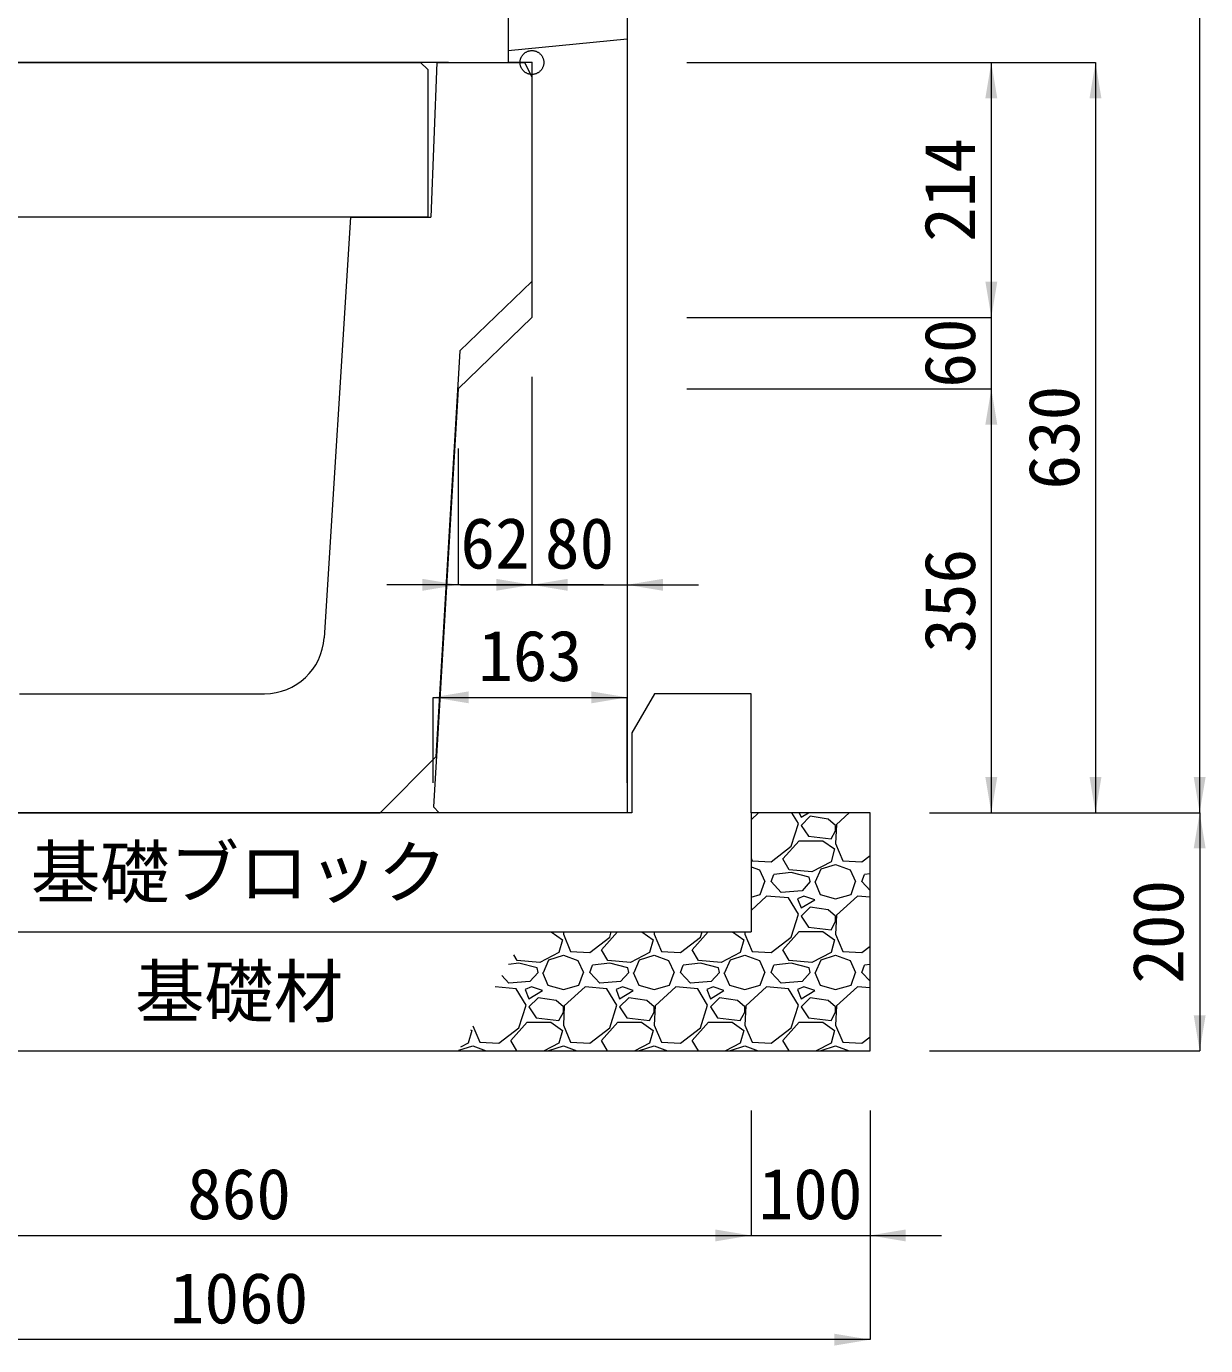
# Model space of a CAD drawing. Units: millimetres at full size, sheet at 1:40. Extents: x 206103 to 244503, y 883348 to 903496.
# Drawn here: x 239192 to 240182, y 890605 to 891713 of the extents above; entities that cross this region are included whole.
import ezdxf
from ezdxf.enums import TextEntityAlignment as Align

# ---------------------------------------------------------------- set-up
doc = ezdxf.new("R2010")
doc.units = ezdxf.units.MM
doc.header["$LTSCALE"] = 40
doc.header["$PDMODE"] = 32
doc.header["$PDSIZE"] = 20
doc.linetypes.add('DASHED', pattern=[7.5, 6, -1.5])
doc.linetypes.add('USER1', pattern=[28.575, 19.05, -3.175, 3.175, -3.175])
for name, color, linetype, lineweight in [('パネックスKUR', 2, 'Continuous', 20), ('基礎ブロック', 2, 'Continuous', 13), ('基礎材', 7, 'Continuous', 15), ('寸法線', 7, 'Continuous', 13), ('本体', 2, 'Continuous', 13), ('補助線', 8, 'USER1', 13), ('ﾊｯﾁﾝｸﾞ', 7, 'Continuous', 5)]:
    doc.layers.add(name, color=color, linetype=linetype, lineweight=lineweight)
doc.layers.add('文字', color=7, linetype='Continuous')
doc.styles.add('ＭＳ ゴシック', font='')
doc.styles.get('ＭＳ ゴシック').set_extended_font_data('MS Gothic')

# ---------------------------------------------------------------- blocks, each defined once
blk = doc.blocks.new('filled_arrow')
at = {"color": 0, "linetype": 'Continuous', "lineweight": -2}
blk.add_solid([(7.5, 1.25), (0, 0), (7.5, -1.25)], dxfattribs=at)

msp = doc.modelspace()

# ---------------------------------------------------------------- linework, layer by layer
at = {"layer": 'パネックスKUR'}
for p, q in [((239596.53, 892477.33), (239596.53, 891682.33)), ((239696.53, 892482.33), (239696.53, 891052.33)), ((239616.53, 891682.33), (239596.53, 891682.33)), ((239616.53, 891682.33), (239616.53, 891468.33)), ((239616.53, 891468.33), (239554.53, 891408.33)), ((239554.53, 891408.33), (239533.82, 891057.32)), ((239538.53, 891052.33), (239533.82, 891057.32)), ((239696.53, 891052.33), (239538.53, 891052.33))]:
    msp.add_line(p, q, dxfattribs=at)
at = {"layer": 'パネックスKUR', "linetype": 'DASHED', "lineweight": 9}
msp.add_line((239596.53, 891692.33), (239696.53, 891702.33), dxfattribs=at)
at = {"layer": '基礎ブロック', "lineweight": 20}
for p, q in [((239719.53, 891152.33), (239700.53, 891119.33)), ((239800.53, 891152.33), (239719.53, 891152.33)), ((239800.53, 891052.33), (239800.53, 891152.33)), ((239700.53, 891119.33), (239700.53, 891052.33)), ((239700.53, 891052.33), (239040.53, 891052.33)), ((239800.53, 891052.33), (239800.53, 890952.33)), ((238940.53, 890952.33), (239800.53, 890952.33))]:
    msp.add_line(p, q, dxfattribs=at)
at = {"layer": '基礎材', "lineweight": 13}
msp.add_line((239900.53, 891052.33), (239800.53, 891052.33), dxfattribs=at)
at = {"layer": '基礎材'}
for p, q in [((239900.53, 890852.33), (239900.53, 891052.33)), ((238840.53, 890852.33), (239900.53, 890852.33))]:
    msp.add_line(p, q, dxfattribs=at)
at = {"layer": '寸法線'}
for p, q in [((240177.37, 891052.33), (240177.37, 892482.33)), ((239546.53, 891682.33), (239041.53, 891682.33)), ((239746.53, 891682.33), (240089.87, 891682.33)), ((239746.53, 891682.33), (240002.37, 891682.33)), ((240002.37, 891682.33), (240002.37, 891468.33)), ((240089.87, 891682.33), (240089.87, 891052.33)), ((239696.53, 891617.33), (239696.53, 891243.74)), ((240002.37, 891528.33), (240002.37, 891348.33)), ((239746.53, 891468.33), (240002.37, 891468.33)), ((239746.53, 891468.33), (240002.37, 891468.33)), ((239616.53, 891418.33), (239616.53, 891243.74)), ((239616.53, 891418.33), (239616.53, 891243.74)), ((239746.53, 891408.33), (240002.37, 891408.33)), ((239746.53, 891408.33), (240002.37, 891408.33)), ((240002.37, 891408.33), (240002.37, 891052.33)), ((239554.53, 891358.33), (239554.53, 891243.74)), ((239676.53, 891243.74), (239494.53, 891243.74)), ((239556.53, 891243.74), (239756.53, 891243.74)), ((239533.53, 891149.25), (239696.53, 891149.25)), ((239533.53, 891077.33), (239533.53, 891149.25)), ((239696.53, 891077.33), (239696.53, 891149.25)), ((239950.53, 891052.33), (240177.37, 891052.33)), ((239950.53, 891052.33), (240089.87, 891052.33)), ((239950.53, 891052.33), (240002.37, 891052.33)), ((239950.53, 891052.33), (240177.37, 891052.33)), ((240177.37, 891052.33), (240177.37, 890852.33)), ((239950.53, 890852.33), (240177.37, 890852.33)), ((239800.53, 890802.33), (239800.53, 890697.39)), ((239800.53, 890802.33), (239800.53, 890697.39)), ((239900.53, 890802.33), (239900.53, 890697.39)), ((239900.53, 890802.33), (239900.53, 890609.89)), ((238940.53, 890697.39), (239800.53, 890697.39)), ((239740.53, 890697.39), (239960.53, 890697.39)), ((239900.53, 890609.89), (238840.53, 890609.89))]:
    msp.add_line(p, q, dxfattribs=at)
at = {"layer": '本体'}
for p, q in [((239536.53, 891682.33), (239531.53, 891552.33)), ((239536.53, 891682.33), (239610.53, 891682.33)), ((239616.53, 891670.33), (239610.53, 891682.33)), ((239616.53, 891670.33), (239616.53, 891498.33)), ((239464.03, 891552.33), (239441.96, 891199.21)), ((239464.03, 891552.33), (239531.53, 891552.33)), ((239616.53, 891498.33), (239556.03, 891440.33)), ((239556.03, 891440.33), (239535.89, 891099.19)), ((239186, 891152.33), (239392.05, 891152.33)), ((239489.03, 891052.33), (239535.89, 891099.19)), ((239089.03, 891052.33), (239489.03, 891052.33))]:
    msp.add_line(p, q, dxfattribs=at)
at = {"layer": '本体', "lineweight": 20}
msp.add_lwpolyline([(239049.03, 891552.33), (239049.03, 891676.33), (239055.03, 891682.33), (239523.03, 891682.33), (239529.03, 891676.33), (239529.03, 891552.33)], close=True, dxfattribs=at)
at = {"layer": '本体'}
msp.add_arc((239392.05, 891202.33), 50, 270, 356.42367, dxfattribs=at)
at = {"layer": '補助線'}
msp.add_point((239616.53, 891682.33), dxfattribs=at)
at = {"layer": 'ﾊｯﾁﾝｸﾞ'}
for p, q in [((239806.91, 891052.33), (239800.53, 891046.5)), ((239840.32, 891043.25), (239834.78, 891052.33)), ((239841.11, 891052.33), (239842.61, 891048.58)), ((239842.61, 891048.58), (239848.85, 891052.33)), ((239850.23, 891049.35), (239842.61, 891041.73)), ((239865.47, 891047.06), (239850.23, 891049.35)), ((239871.57, 891041.73), (239865.47, 891047.06)), ((239883.11, 891052.33), (239872.33, 891042.49)), ((239834.23, 891024.2), (239840.32, 891043.25)), ((239842.61, 891041.73), (239848.71, 891032.58)), ((239867.76, 891030.3), (239871.57, 891037.15)), ((239872.33, 891042.49), (239871.57, 891026.49)), ((239871.57, 891037.15), (239871.57, 891041.73)), ((239817.46, 891011.25), (239834.23, 891024.2)), ((239827.37, 891013.53), (239841.09, 891028.77)), ((239841.09, 891028.77), (239860.9, 891028.77)), ((239848.71, 891032.58), (239867.76, 891030.3)), ((239860.9, 891028.77), (239870.8, 891021.91)), ((239871.57, 891026.49), (239877.66, 891012.01)), ((239800.53, 891014.23), (239801.46, 891012.01)), ((239801.46, 891012.01), (239817.46, 891011.25)), ((239832.7, 891004.39), (239827.37, 891013.53)), ((239867.76, 891011.25), (239851.75, 891002.86)), ((239870.8, 891021.91), (239867.76, 891011.25)), ((239877.66, 891012.01), (239893.66, 891011.25)), ((239893.66, 891011.25), (239900.53, 891016.55)), ((239800.53, 891007.03), (239807.56, 891004.39)), ((239807.56, 891004.39), (239812.13, 890994.48)), ((239817.46, 890994.48), (239819.75, 891000.58)), ((239834.23, 891002.1), (239819.75, 891000.58)), ((239851.75, 891002.86), (239832.7, 891004.39)), ((239849.47, 890998.29), (239834.23, 891002.1)), ((239854.8, 890994.48), (239859.37, 891005.15)), ((239859.37, 891005.15), (239871.57, 891008.96)), ((239871.57, 891008.96), (239883.76, 891004.39)), ((239883.76, 891004.39), (239888.33, 890994.48)), ((239893.66, 890994.48), (239895.95, 891000.58)), ((239900.53, 891001.06), (239895.95, 891000.58)), ((239808.32, 890983.81), (239812.13, 890994.48)), ((239825.85, 890985.34), (239817.46, 890994.48)), ((239850.23, 890994.48), (239843.37, 890986.86)), ((239850.23, 890994.48), (239849.47, 890998.29)), ((239854.04, 890994.48), (239858.61, 890983.81)), ((239884.52, 890983.81), (239888.33, 890994.48)), ((239900.53, 890987), (239893.66, 890994.48)), ((239800.53, 890981.52), (239808.32, 890983.81)), ((239813.65, 890982.29), (239800.53, 890970.3)), ((239831.94, 890980.77), (239813.65, 890982.29)), ((239843.37, 890986.86), (239825.85, 890985.34)), ((239840.32, 890967.05), (239831.94, 890980.77)), ((239844.9, 890982.29), (239839.56, 890980)), ((239839.56, 890980), (239842.61, 890972.38)), ((239842.61, 890972.38), (239854.04, 890979.24)), ((239854.04, 890979.24), (239844.9, 890982.29)), ((239858.61, 890983.81), (239871.57, 890980)), ((239871.57, 890980), (239884.52, 890983.81)), ((239889.85, 890982.29), (239872.33, 890966.29)), ((239900.53, 890981.4), (239889.85, 890982.29)), ((239834.23, 890948), (239840.32, 890967.05)), ((239850.23, 890973.15), (239842.61, 890965.53)), ((239865.47, 890970.86), (239850.23, 890973.15)), ((239871.57, 890965.53), (239865.47, 890970.86)), ((239842.61, 890965.53), (239848.71, 890956.38)), ((239848.71, 890956.38), (239867.76, 890954.1)), ((239867.76, 890954.1), (239871.57, 890960.95)), ((239872.33, 890966.29), (239871.57, 890950.29)), ((239871.57, 890960.95), (239871.57, 890965.53)), ((239632.65, 890952.33), (239642.2, 890945.71)), ((239642.2, 890945.71), (239639.16, 890935.05)), ((239643.06, 890952.33), (239642.97, 890950.29)), ((239642.97, 890950.29), (239649.06, 890935.81)), ((239665.06, 890935.05), (239681.83, 890948)), ((239674.97, 890937.33), (239688.47, 890952.33)), ((239681.83, 890948), (239683.21, 890952.33)), ((239708.85, 890952.33), (239718.4, 890945.71)), ((239718.4, 890945.71), (239715.36, 890935.05)), ((239719.26, 890952.33), (239719.17, 890950.29)), ((239719.17, 890950.29), (239725.26, 890935.81)), ((239741.26, 890935.05), (239758.03, 890948)), ((239751.17, 890937.33), (239764.67, 890952.33)), ((239758.03, 890948), (239759.41, 890952.33)), ((239785.05, 890952.33), (239794.6, 890945.71)), ((239794.6, 890945.71), (239791.56, 890935.05)), ((239795.46, 890952.33), (239795.37, 890950.29)), ((239795.37, 890950.29), (239801.46, 890935.81)), ((239817.46, 890935.05), (239834.23, 890948)), ((239827.37, 890937.33), (239841.09, 890952.57)), ((239841.09, 890952.57), (239860.9, 890952.57)), ((239860.9, 890952.57), (239870.8, 890945.71)), ((239870.8, 890945.71), (239867.76, 890935.05)), ((239871.57, 890950.29), (239877.66, 890935.81)), ((239639.16, 890935.05), (239623.15, 890926.66)), ((239649.06, 890935.81), (239665.06, 890935.05)), ((239680.3, 890928.19), (239674.97, 890937.33)), ((239715.36, 890935.05), (239699.35, 890926.66)), ((239725.26, 890935.81), (239741.26, 890935.05)), ((239756.5, 890928.19), (239751.17, 890937.33)), ((239791.56, 890935.05), (239775.55, 890926.66)), ((239801.46, 890935.81), (239817.46, 890935.05)), ((239832.7, 890928.19), (239827.37, 890937.33)), ((239867.76, 890935.05), (239851.75, 890926.66)), ((239877.66, 890935.81), (239893.66, 890935.05)), ((239893.66, 890935.05), (239900.53, 890940.35)), ((239605.63, 890925.9), (239596.71, 890924.96)), ((239604.1, 890928.19), (239601.32, 890932.95)), ((239623.15, 890926.66), (239604.1, 890928.19)), ((239620.87, 890922.09), (239605.63, 890925.9)), ((239626.2, 890918.28), (239630.77, 890928.95)), ((239630.77, 890928.95), (239642.97, 890932.76)), ((239642.97, 890932.76), (239655.16, 890928.19)), ((239655.16, 890928.19), (239659.73, 890918.28)), ((239665.06, 890918.28), (239667.35, 890924.38)), ((239681.83, 890925.9), (239667.35, 890924.38)), ((239699.35, 890926.66), (239680.3, 890928.19)), ((239697.07, 890922.09), (239681.83, 890925.9)), ((239702.4, 890918.28), (239706.97, 890928.95)), ((239706.97, 890928.95), (239719.17, 890932.76)), ((239719.17, 890932.76), (239731.36, 890928.19)), ((239731.36, 890928.19), (239735.93, 890918.28)), ((239741.26, 890918.28), (239743.55, 890924.38)), ((239758.03, 890925.9), (239743.55, 890924.38)), ((239775.55, 890926.66), (239756.5, 890928.19)), ((239773.27, 890922.09), (239758.03, 890925.9)), ((239778.6, 890918.28), (239783.17, 890928.95)), ((239783.17, 890928.95), (239795.37, 890932.76)), ((239795.37, 890932.76), (239807.56, 890928.19)), ((239807.56, 890928.19), (239812.13, 890918.28)), ((239817.46, 890918.28), (239819.75, 890924.38)), ((239834.23, 890925.9), (239819.75, 890924.38)), ((239851.75, 890926.66), (239832.7, 890928.19)), ((239849.47, 890922.09), (239834.23, 890925.9)), ((239854.8, 890918.28), (239859.37, 890928.95)), ((239859.37, 890928.95), (239871.57, 890932.76)), ((239871.57, 890932.76), (239883.76, 890928.19)), ((239883.76, 890928.19), (239888.33, 890918.28)), ((239893.66, 890918.28), (239895.95, 890924.38)), ((239900.53, 890924.86), (239895.95, 890924.38)), ((239597.25, 890909.14), (239591.31, 890915.61)), ((239621.63, 890918.28), (239614.77, 890910.66)), ((239621.63, 890918.28), (239620.87, 890922.09)), ((239625.44, 890918.28), (239630.01, 890907.61)), ((239655.92, 890907.61), (239659.73, 890918.28)), ((239673.45, 890909.14), (239665.06, 890918.28)), ((239697.83, 890918.28), (239690.97, 890910.66)), ((239697.83, 890918.28), (239697.07, 890922.09)), ((239701.64, 890918.28), (239706.21, 890907.61)), ((239732.12, 890907.61), (239735.93, 890918.28)), ((239749.65, 890909.14), (239741.26, 890918.28)), ((239774.03, 890918.28), (239767.17, 890910.66)), ((239774.03, 890918.28), (239773.27, 890922.09)), ((239777.84, 890918.28), (239782.41, 890907.61)), ((239808.32, 890907.61), (239812.13, 890918.28)), ((239825.85, 890909.14), (239817.46, 890918.28)), ((239850.23, 890918.28), (239843.37, 890910.66)), ((239850.23, 890918.28), (239849.47, 890922.09)), ((239854.04, 890918.28), (239858.61, 890907.61)), ((239884.52, 890907.61), (239888.33, 890918.28)), ((239900.53, 890910.8), (239893.66, 890918.28)), ((239603.34, 890904.57), (239585.78, 890906.03)), ((239614.77, 890910.66), (239597.25, 890909.14)), ((239611.72, 890890.85), (239603.34, 890904.57)), ((239616.3, 890906.09), (239610.96, 890903.8)), ((239610.96, 890903.8), (239614.01, 890896.18)), ((239614.01, 890896.18), (239625.44, 890903.04)), ((239625.44, 890903.04), (239616.3, 890906.09)), ((239630.01, 890907.61), (239642.97, 890903.8)), ((239642.97, 890903.8), (239655.92, 890907.61)), ((239661.25, 890906.09), (239643.73, 890890.09)), ((239679.54, 890904.57), (239661.25, 890906.09)), ((239690.97, 890910.66), (239673.45, 890909.14)), ((239687.92, 890890.85), (239679.54, 890904.57)), ((239692.5, 890906.09), (239687.16, 890903.8)), ((239687.16, 890903.8), (239690.21, 890896.18)), ((239690.21, 890896.18), (239701.64, 890903.04)), ((239701.64, 890903.04), (239692.5, 890906.09)), ((239706.21, 890907.61), (239719.17, 890903.8)), ((239719.17, 890903.8), (239732.12, 890907.61)), ((239737.45, 890906.09), (239719.93, 890890.09)), ((239755.74, 890904.57), (239737.45, 890906.09)), ((239767.17, 890910.66), (239749.65, 890909.14)), ((239764.12, 890890.85), (239755.74, 890904.57)), ((239768.7, 890906.09), (239763.36, 890903.8)), ((239763.36, 890903.8), (239766.41, 890896.18)), ((239766.41, 890896.18), (239777.84, 890903.04)), ((239777.84, 890903.04), (239768.7, 890906.09)), ((239782.41, 890907.61), (239795.37, 890903.8)), ((239795.37, 890903.8), (239808.32, 890907.61)), ((239813.65, 890906.09), (239796.13, 890890.09)), ((239831.94, 890904.57), (239813.65, 890906.09)), ((239843.37, 890910.66), (239825.85, 890909.14)), ((239840.32, 890890.85), (239831.94, 890904.57)), ((239844.9, 890906.09), (239839.56, 890903.8)), ((239839.56, 890903.8), (239842.61, 890896.18)), ((239842.61, 890896.18), (239854.04, 890903.04)), ((239854.04, 890903.04), (239844.9, 890906.09)), ((239858.61, 890907.61), (239871.57, 890903.8)), ((239871.57, 890903.8), (239884.52, 890907.61)), ((239889.85, 890906.09), (239872.33, 890890.09)), ((239900.53, 890905.2), (239889.85, 890906.09)), ((239605.63, 890871.8), (239611.72, 890890.85)), ((239621.63, 890896.95), (239614.01, 890889.33)), ((239614.01, 890889.33), (239620.11, 890880.18)), ((239636.87, 890894.66), (239621.63, 890896.95)), ((239642.97, 890889.33), (239636.87, 890894.66)), ((239643.73, 890890.09), (239642.97, 890874.09)), ((239642.97, 890884.75), (239642.97, 890889.33)), ((239681.83, 890871.8), (239687.92, 890890.85)), ((239697.83, 890896.95), (239690.21, 890889.33)), ((239690.21, 890889.33), (239696.31, 890880.18)), ((239713.07, 890894.66), (239697.83, 890896.95)), ((239719.17, 890889.33), (239713.07, 890894.66)), ((239719.93, 890890.09), (239719.17, 890874.09)), ((239719.17, 890884.75), (239719.17, 890889.33)), ((239758.03, 890871.8), (239764.12, 890890.85)), ((239774.03, 890896.95), (239766.41, 890889.33)), ((239766.41, 890889.33), (239772.51, 890880.18)), ((239789.27, 890894.66), (239774.03, 890896.95)), ((239795.37, 890889.33), (239789.27, 890894.66)), ((239796.13, 890890.09), (239795.37, 890874.09)), ((239795.37, 890884.75), (239795.37, 890889.33)), ((239834.23, 890871.8), (239840.32, 890890.85)), ((239850.23, 890896.95), (239842.61, 890889.33)), ((239842.61, 890889.33), (239848.71, 890880.18)), ((239865.47, 890894.66), (239850.23, 890896.95)), ((239871.57, 890889.33), (239865.47, 890894.66)), ((239872.33, 890890.09), (239871.57, 890874.09)), ((239871.57, 890884.75), (239871.57, 890889.33)), ((239620.11, 890880.18), (239639.16, 890877.9)), ((239639.16, 890877.9), (239642.97, 890884.75)), ((239696.31, 890880.18), (239715.36, 890877.9)), ((239715.36, 890877.9), (239719.17, 890884.75)), ((239772.51, 890880.18), (239791.56, 890877.9)), ((239791.56, 890877.9), (239795.37, 890884.75)), ((239848.71, 890880.18), (239867.76, 890877.9)), ((239867.76, 890877.9), (239871.57, 890884.75)), ((239566, 890869.51), (239562.96, 890858.85)), ((239565.07, 890870.16), (239566, 890869.51)), ((239567.01, 890873.51), (239572.86, 890859.61)), ((239588.86, 890858.85), (239605.63, 890871.8)), ((239598.77, 890861.13), (239612.49, 890876.37)), ((239612.49, 890876.37), (239632.3, 890876.37)), ((239632.3, 890876.37), (239642.2, 890869.51)), ((239642.2, 890869.51), (239639.16, 890858.85)), ((239642.97, 890874.09), (239649.06, 890859.61)), ((239665.06, 890858.85), (239681.83, 890871.8)), ((239674.97, 890861.13), (239688.69, 890876.37)), ((239688.69, 890876.37), (239708.5, 890876.37)), ((239708.5, 890876.37), (239718.4, 890869.51)), ((239718.4, 890869.51), (239715.36, 890858.85)), ((239719.17, 890874.09), (239725.26, 890859.61)), ((239741.26, 890858.85), (239758.03, 890871.8)), ((239751.17, 890861.13), (239764.89, 890876.37)), ((239764.89, 890876.37), (239784.7, 890876.37)), ((239784.7, 890876.37), (239794.6, 890869.51)), ((239794.6, 890869.51), (239791.56, 890858.85)), ((239795.37, 890874.09), (239801.46, 890859.61)), ((239817.46, 890858.85), (239834.23, 890871.8)), ((239827.37, 890861.13), (239841.09, 890876.37)), ((239841.09, 890876.37), (239860.9, 890876.37)), ((239860.9, 890876.37), (239870.8, 890869.51)), ((239870.8, 890869.51), (239867.76, 890858.85)), ((239871.57, 890874.09), (239877.66, 890859.61)), ((239555.12, 890852.92), (239566.77, 890856.56)), ((239562.96, 890858.85), (239556.62, 890855.53)), ((239566.77, 890856.56), (239578.05, 890852.33)), ((239572.86, 890859.61), (239588.86, 890858.85)), ((239603.91, 890852.33), (239598.77, 890861.13)), ((239639.16, 890858.85), (239626.72, 890852.33)), ((239630.77, 890852.75), (239642.97, 890856.56)), ((239642.97, 890856.56), (239654.25, 890852.33)), ((239649.06, 890859.61), (239665.06, 890858.85)), ((239680.11, 890852.33), (239674.97, 890861.13)), ((239715.36, 890858.85), (239702.92, 890852.33)), ((239706.97, 890852.75), (239719.17, 890856.56)), ((239719.17, 890856.56), (239730.45, 890852.33)), ((239725.26, 890859.61), (239741.26, 890858.85)), ((239756.31, 890852.33), (239751.17, 890861.13)), ((239791.56, 890858.85), (239779.12, 890852.33)), ((239783.17, 890852.75), (239795.37, 890856.56)), ((239795.37, 890856.56), (239806.65, 890852.33)), ((239801.46, 890859.61), (239817.46, 890858.85)), ((239832.51, 890852.33), (239827.37, 890861.13)), ((239867.76, 890858.85), (239855.32, 890852.33)), ((239859.37, 890852.75), (239871.57, 890856.56)), ((239871.57, 890856.56), (239882.85, 890852.33)), ((239877.66, 890859.61), (239893.66, 890858.85)), ((239893.66, 890858.85), (239900.53, 890864.15)), ((239630.6, 890852.33), (239630.77, 890852.75)), ((239706.8, 890852.33), (239706.97, 890852.75)), ((239783, 890852.33), (239783.17, 890852.75)), ((239859.2, 890852.33), (239859.37, 890852.75))]:
    msp.add_line(p, q, dxfattribs=at)

# ---------------------------------------------------------------- block references
at = {"layer": '寸法線', "xscale": 4, "yscale": 4}
for p, rotation in [((240002.37, 891682.33), 270), ((240089.87, 891682.33), 270), ((240002.37, 891468.33), 90), ((240002.37, 891468.33), 90), ((240002.37, 891408.33), 270), ((240002.37, 891408.33), 270), ((239554.53, 891243.74), 180), ((239616.53, 891243.74), 180), ((239696.53, 891149.25), 180), ((240002.37, 891052.33), 90), ((240089.87, 891052.33), 90), ((240177.37, 891052.33), 90), ((240177.37, 891052.33), 270), ((240177.37, 890852.33), 90), ((239800.53, 890697.39), 180), ((239800.53, 890697.39), 180), ((239900.53, 890609.89), 180)]:
    msp.add_blockref('filled_arrow', p, dxfattribs=dict(at, rotation=rotation))
for p in [(239616.53, 891243.74), (239696.53, 891243.74), (239533.53, 891149.25), (239900.53, 890697.39)]:
    msp.add_blockref('filled_arrow', p, dxfattribs=at)

# ---------------------------------------------------------------- texts
at = {"layer": '寸法線', "style": 'ＭＳ ゴシック'}
for s, p in [('214', (239967.37, 891575.33)), ('60', (239967.37, 891438.33)), ('630', (240054.87, 891367.33)), ('356', (239967.37, 891230.33)), ('200', (240142.37, 890952.33))]:
    msp.add_text(s, height=42.72, rotation=90, dxfattribs=at).set_placement(p, align=Align.MIDDLE_CENTER)
for s, p in [('62', (239585.53, 891278.74)), ('80', (239656.53, 891278.74)), ('163', (239615.03, 891184.25)), ('860', (239370.53, 890732.39)), ('100', (239850.53, 890732.39)), ('1060', (239370.53, 890644.89))]:
    msp.add_text(s, height=42.72, dxfattribs=at).set_placement(p, align=Align.MIDDLE_CENTER)
at = {"layer": '文字', "style": 'ＭＳ ゴシック'}
for s, p in [('基礎ブロック', (239370.53, 891002.33)), ('基礎材', (239370.53, 890902.33))]:
    msp.add_text(s, height=42.72, dxfattribs=at).set_placement(p, align=Align.MIDDLE_CENTER)

doc.saveas('drawing.dxf')
